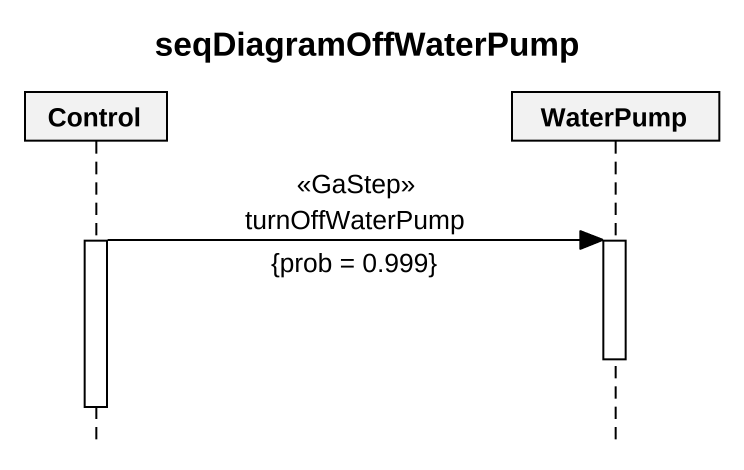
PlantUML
@startuml
title seqDiagramOffWaterPump
hide footbox
participant "Control" as Control_
participant WaterPump

activate Control_
Control_ -> WaterPump : turnOffWaterPump\n<<GaStep>>\n{prob = 0.999}
activate WaterPump
deactivate WaterPump
deactivate Control_
@enduml
